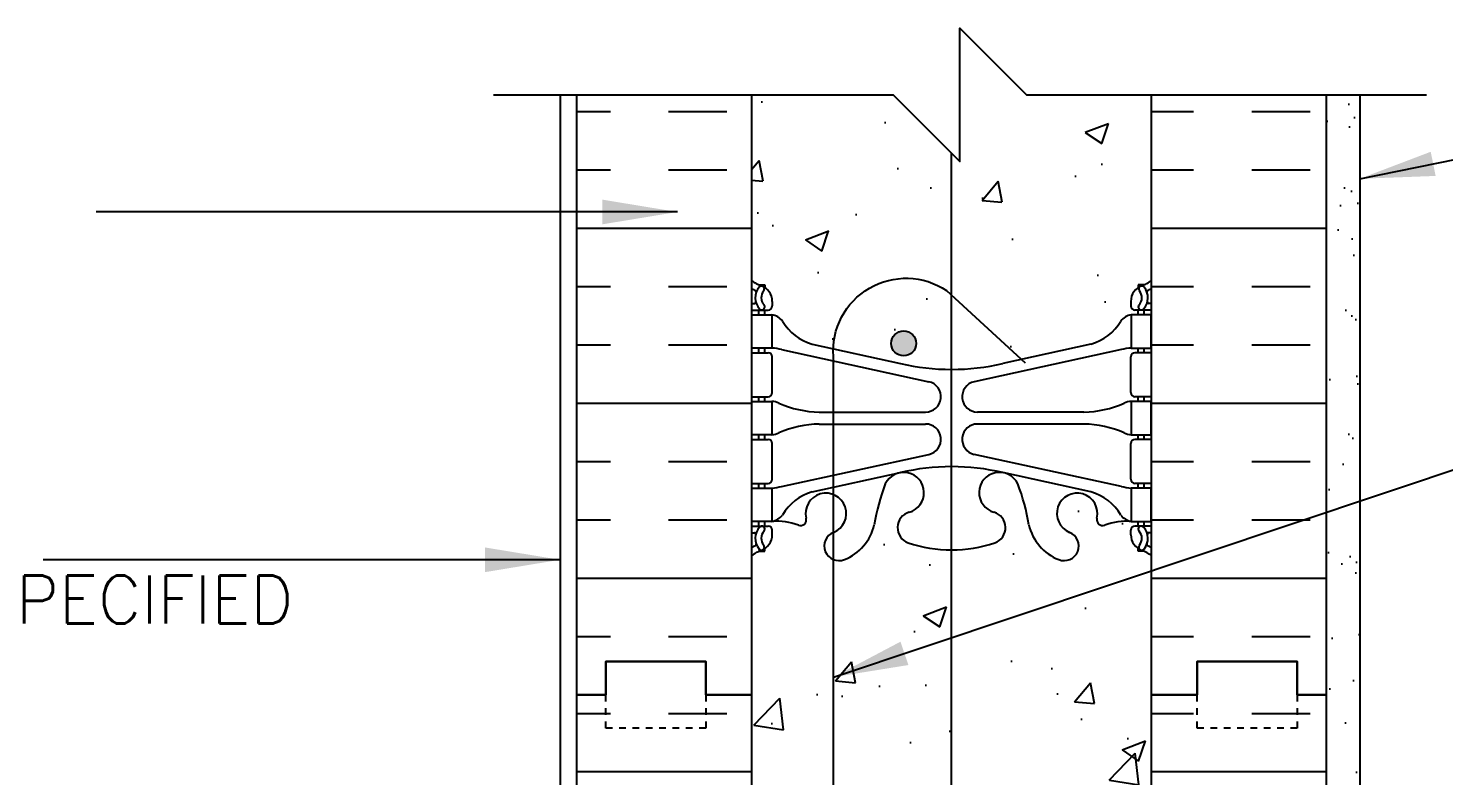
# Model space of a CAD drawing. Header units: inches. Extents: x -6.4 to 42.3, y 56.6 to 149.3.
# Drawn here: x 4.56 to 25.8, y 137.73 to 148.94 of the extents above; entities that cross this region are included whole.
import ezdxf

# ---------------------------------------------------------------- set-up
doc = ezdxf.new("R2010")
doc.units = ezdxf.units.IN
doc.header["$LTSCALE"] = 0.5
doc.header["$MEASUREMENT"] = 0
doc.linetypes.add('DASHED2', pattern=[0.375, 0.25, -0.125])
for name, color, linetype in [('HATCH', 12, 'Continuous'), ('LINE18', 9, 'Continuous'), ('line25', 2, 'Continuous'), ('LINE50', 5, 'Continuous'), ('LINE65', 3, 'Continuous'), ('LINE9', 9, 'Continuous'), ('TEXT', 4, 'Continuous'), ('Web_Edge', 9, 'Continuous')]:
    doc.layers.add(name, color=color, linetype=linetype)
doc.styles.add('DIM', font='romans.shx', dxfattribs={"width": 0.7})
doc.styles.get("Standard").update_dxf_attribs({"font": 'romans.shx', "height": 0.75})
doc.dimstyles.new('ext_12', dxfattribs={"dimscale": 12, "dimtxt": 0.09375, "dimasz": 0.09375, "dimexe": 0.09375, "dimexo": 0.0625, "dimgap": 0.0625, "dimtad": 1, "dimdec": 1, "dimzin": 2, "dimdsep": 46, "dimlunit": 4, "dimtxsty": 'DIM', "dimcen": 0.09, "dimdle": 0.09375, "dimclrt": 4, "dimadec": 0, "dimazin": 0, "dimtfac": 1, "dimtdec": 1, "dimtmove": 1, "dimatfit": 3, "dimfxl": 1, "dimfrac": 2, "dimtolj": 1, "dimtzin": 0, "dimarcsym": 0})

msp = doc.modelspace()

# ---------------------------------------------------------------- hatches: boundary and pattern name
at = {"layer": 'HATCH'}
h = msp.add_hatch(dxfattribs=at)
h.set_pattern_fill('AR-CONC', color=256, scale=0.5)
h.paths.add_polyline_path([(21.4161015, 132.7260064, 0.0643975703), (21.3060978, 132.791966), (21.2160978, 132.791966), (21.2160978, 132.833692, -0.2490694202), (21.1060978, 133.0408152), (21.1060978, 133.1083152, -0.4142135624), (21.1685978, 133.1708152), (21.2160978, 133.1708152), (21.2160978, 133.2408152), (21.1110978, 133.2408152, -0.1889729321), (20.9552288, 133.3356597, 0.1963228336), (20.5060978, 133.6819194), (19.1842423, 133.972415, 0.0577946906), (18.4161015, 134.0615014, 0.0577946906), (17.6479607, 133.972415), (16.3261051, 133.6819194, 0.1963228336), (15.8769742, 133.3356597, -0.1889729321), (15.7211051, 133.2408152), (15.6161051, 133.2408152), (15.6161051, 133.1708152), (15.6636051, 133.1708152, -0.4142135624), (15.7261051, 133.1083152), (15.7261051, 133.0408152, -0.2490694202), (15.6161051, 132.833692), (15.6161051, 132.791966), (15.5261051, 132.791966, 0.0643975703), (15.4161015, 132.7260064), (15.4161015, 129.844323), (15.5362253, 129.844323), (17.3265841, 129.844323), (17.3265841, 131.3018726), (17.3890841, 131.4213813), (17.4515841, 131.3018726), (17.4515841, 129.844323), (19.3671464, 129.844323), (19.3671464, 131.3018726), (19.4296464, 131.4213813), (19.4921464, 131.3018726), (19.4921464, 129.844323), (21.4161015, 129.844323)])
h.paths.add_polyline_path([(21.4161015, 141.033661, 0.0643975703), (21.3060978, 141.0996205), (21.2160978, 141.0996205), (21.2160978, 141.1413465, -0.2490694202), (21.1060978, 141.3484697), (21.1060978, 141.4159697, -0.4142135624), (21.1685978, 141.4784697), (21.2160978, 141.4784697), (21.2160978, 141.5484697), (21.1110978, 141.5484697, 0.1004604156), (20.7173994, 141.4913069, -0.6014354321), (20.5978959, 141.5961903, 2.1820948247), (20.1878158, 141.3832808, -1), (20.0243872, 140.9747578, -0.2443795114), (19.5759793, 141.4955147, 0.0531565226), (19.4101399, 142.1095963, 0.2232530871), (19.2098121, 142.2744502), (19.1901937, 142.2787616, 0.9554715931), (19.0519098, 141.6852916, -0.7355925422), (19.0646946, 141.227245, -0.0827551475), (18.4161015, 141.119156, -0.0827551475), (17.7675083, 141.227245, -0.7355925422), (17.7802932, 141.6852916, 0.9554715931), (17.6420092, 142.2787616), (17.6223909, 142.2744502, 0.2232530871), (17.4220631, 142.1095963, 0.0531565226), (17.2562236, 141.4955147, -0.2443795114), (16.8078158, 140.9747578, -1), (16.6443872, 141.3832808, 2.1820948247), (16.234307, 141.5961903, -0.6014354321), (16.1148036, 141.4913069, 0.1004604156), (15.7211051, 141.5484697), (15.6161051, 141.5484697), (15.6161051, 141.4784697), (15.6636051, 141.4784697, -0.4142135624), (15.7261051, 141.4159697), (15.7261051, 141.3484697, -0.2490694202), (15.6161051, 141.1413465), (15.6161051, 141.0996205), (15.5261051, 141.0996205, 0.0643975703), (15.4161015, 141.033661), (15.4161015, 138.9446424), (15.4161015, 136.8556239, 0.0643975703), (15.5261051, 136.7896644), (15.6161051, 136.7896644), (15.6161051, 136.7479383, -0.2490694202), (15.7261051, 136.5408152), (15.7261051, 136.4733152, -0.4142135624), (15.6636051, 136.4108152), (15.6161051, 136.4108152), (15.6161051, 136.3408152), (15.7211051, 136.3408152, 0.1004604156), (16.1148036, 136.3979779, -0.6014354321), (16.234307, 136.2930946, 2.1820948247), (16.6443872, 136.506004, -1), (16.8078158, 136.9145271, -0.2443795114), (17.2562236, 136.3937702, 0.0531565226), (17.4220631, 135.7796886, 0.2232530871), (17.6223909, 135.6148347), (17.6420092, 135.6105233, 0.9554715931), (17.7802932, 136.2039933, -0.7355925422), (17.7675083, 136.6620398, -0.0827551475), (18.4161015, 136.7701289, -0.0827551475), (19.0646946, 136.6620398, -0.7355925422), (19.0519098, 136.2039933, 0.9554715931), (19.1901937, 135.6105233), (19.2098121, 135.6148347, 0.2232530871), (19.4101399, 135.7796886, 0.0531565226), (19.5759793, 136.3937702, -0.2443795114), (20.0243872, 136.9145271, -1), (20.1878158, 136.506004, 2.1820948247), (20.5978959, 136.2930946, -0.6014354321), (20.7173994, 136.3979779, 0.1004604156), (21.1110978, 136.3408152), (21.2160978, 136.3408152), (21.2160978, 136.4108152), (21.1685978, 136.4108152, -0.4142135624), (21.1060978, 136.4733152), (21.1060978, 136.5408152, -0.2490694202), (21.2160978, 136.7479383), (21.2160978, 136.7896644), (21.3060978, 136.7896644, 0.0643975703), (21.4161015, 136.8556239), (21.4161015, 138.9446424)])
h.paths.add_polyline_path([(21.1060978, 144.8484697, -0.2490694202), (21.2160978, 145.0555928), (21.2160978, 145.0973189), (21.3060978, 145.0973189, 0.0643975703), (21.4161015, 145.1632784), (21.4161015, 147.9446354), (19.5411015, 147.9446323), (18.5411015, 148.9446323), (18.5411015, 146.9446323), (17.5411015, 147.9446323), (15.4161015, 147.9446359), (15.4161015, 145.1632784, 0.0643975703), (15.5261051, 145.0973189), (15.6161051, 145.0973189), (15.6161051, 145.0555928, -0.2490694202), (15.7261051, 144.8484697), (15.7261051, 144.7809697, -0.4142135624), (15.6636051, 144.7184697), (15.6161051, 144.7184697), (15.6161051, 144.6484697), (15.7211051, 144.6484697, -0.1889729321), (15.8769742, 144.5536252, 0.1963228336), (16.3261051, 144.2073655), (17.6479607, 143.9168699, 0.0577946906), (18.4161015, 143.8277834, 0.0577946906), (19.1842423, 143.9168699), (20.5060978, 144.2073655, 0.1963228336), (20.9552288, 144.5536252, -0.1889729321), (21.1110978, 144.6484697), (21.2160978, 144.6484697), (21.2160978, 144.7184697), (21.1685978, 144.7184697, -0.4142135624), (21.1060978, 144.7809697)])
h.paths.add_polyline_path([(21.4161015, 87.0247715, 0.0643975703), (21.3060978, 87.090731), (21.2160978, 87.090731), (21.2160978, 87.1324571, -0.2490694202), (21.1060978, 87.3395802), (21.1060978, 87.4070802, -0.4142135624), (21.1685978, 87.4695802), (21.2160978, 87.4695802), (21.2160978, 87.5395802), (21.1110978, 87.5395802, -0.1889729321), (20.9552288, 87.6344247, 0.1963228336), (20.5060978, 87.9806844), (19.1842423, 88.27118, 0.0577946906), (18.4161015, 88.3602665, 0.0577946906), (17.6479607, 88.27118), (16.3261051, 87.9806844, 0.1963228336), (15.8769742, 87.6344247, -0.1889729321), (15.7211051, 87.5395802), (15.6161051, 87.5395802), (15.6161051, 87.4695802), (15.6636051, 87.4695802, -0.4142135624), (15.7261051, 87.4070802), (15.7261051, 87.3395802, -0.2490694202), (15.6161051, 87.1324571), (15.6161051, 87.090731), (15.5261051, 87.090731, 0.0643975703), (15.4161015, 87.0247715), (15.4161015, 85.498284), (17.4161015, 85.4982726), (18.4161015, 84.4982726), (18.4161015, 86.4982726), (19.4161015, 85.4982726), (21.4161015, 85.4982883)])
h = msp.add_hatch(dxfattribs=at)
h.set_pattern_fill('AR-SAND', color=256, scale=0.5, style=0)
h.set_pattern_definition([(37.5, (-2811.8135, -357.8431), (-0.03149668, 0.96341188), [0, -0.76, 0, -0.85, 0, -0.8125]), (7.5, (-2811.8135, -357.8431), (0.88488835, 1.41107303), [0, -0.41, 0, -0.685, 0, -0.2625]), (327.5, (-2812.4285, -357.8431), (1.55707093, 0.00282953), [0, -0.25, 0, -0.9, 0, -1.175]), (317.5, (-2812.4285, -357.8431), (1.5030633, 0.4388378), [0, -0.125, 0, -0.59, 0, -0.675])])
h.paths.add_polyline_path([(24.5411015, 135.0015948), (24.0411015, 135.0015948), (24.0411015, 129.7020107), (24.5411015, 129.7020107)])
h.paths.add_polyline_path([(24.0411015, 135.0015948), (24.5411015, 135.0015948), (24.5411015, 139.2389194), (24.0411015, 139.2389194), (24.0411015, 138.9446424)])
h.paths.add_polyline_path([(24.0411015, 139.2389194), (24.5411015, 139.2389194), (24.5411015, 147.9355848), (24.0411015, 147.9355848)])
at = {"layer": 'LINE65'}
msp.add_hatch(color=256, dxfattribs=at).paths.add_polyline_path([(17.8851302, 144.2180633, 1), (17.5101302, 144.2180633, 1)])

# ---------------------------------------------------------------- linework, layer by layer
at = {"layer": 'HATCH'}
for p, q in [((12.7911015, 147.6977149), (13.2958797, 147.6977149)), ((14.1708797, 147.6977149), (15.0458797, 147.6977149)), ((21.4161015, 147.6977149), (22.0458797, 147.6977149)), ((22.9208797, 147.6977149), (23.7958797, 147.6977149)), ((12.7911015, 146.8227149), (13.2958797, 146.8227149)), ((14.1708797, 146.8227149), (15.0458797, 146.8227149)), ((21.4161015, 146.8227149), (22.0458797, 146.8227149)), ((22.9208797, 146.8227149), (23.7958797, 146.8227149)), ((12.7911015, 145.9477149), (15.4161015, 145.9477149)), ((21.4161015, 145.9477149), (24.0411015, 145.9477149)), ((12.7911015, 145.0727149), (13.2958797, 145.0727149)), ((14.1708797, 145.0727149), (15.0458797, 145.0727149)), ((21.4161015, 145.0727149), (22.0458797, 145.0727149)), ((22.9208797, 145.0727149), (23.7958797, 145.0727149)), ((12.7911015, 144.1977149), (13.2958797, 144.1977149)), ((14.1708797, 144.1977149), (15.0458797, 144.1977149)), ((21.4161015, 144.1977149), (22.0458797, 144.1977149)), ((22.9208797, 144.1977149), (23.7958797, 144.1977149)), ((12.7911015, 143.3227149), (15.4161015, 143.3227149)), ((21.4161015, 143.3227149), (24.0411015, 143.3227149)), ((12.7911015, 142.4477149), (13.2958797, 142.4477149)), ((14.1708797, 142.4477149), (15.0458797, 142.4477149)), ((21.4161015, 142.4477149), (22.0458797, 142.4477149)), ((22.9208797, 142.4477149), (23.7958797, 142.4477149)), ((12.7911015, 141.5727149), (13.2958797, 141.5727149)), ((14.1708797, 141.5727149), (15.0458797, 141.5727149)), ((21.4161015, 141.5727149), (22.0458797, 141.5727149)), ((22.9208797, 141.5727149), (23.7958797, 141.5727149)), ((12.7911015, 140.6977149), (15.4161015, 140.6977149)), ((21.4161015, 140.6977149), (24.0411015, 140.6977149)), ((12.7911015, 139.8227149), (13.2958797, 139.8227149)), ((14.1708797, 139.8227149), (15.0458797, 139.8227149)), ((21.4161015, 139.8227149), (22.0458797, 139.8227149)), ((22.9208797, 139.8227149), (23.7958797, 139.8227149)), ((12.7911015, 138.9477149), (13.2286015, 138.9477149)), ((14.7286015, 138.9477149), (15.0458797, 138.9477149)), ((21.4161015, 138.9477149), (22.0458797, 138.9477149)), ((23.6036015, 138.9477149), (23.7958797, 138.9477149)), ((12.7911015, 138.6687086), (13.2958797, 138.6687086)), ((14.1708797, 138.6687086), (15.0458797, 138.6687086)), ((21.4161015, 138.6687086), (22.0458797, 138.6687086)), ((22.9208797, 138.6687086), (23.7958797, 138.6687086)), ((12.7911015, 137.7937086), (15.4161015, 137.7937086)), ((21.4161015, 137.7937086), (24.0411015, 137.7937086))]:
    msp.add_line(p, q, dxfattribs=at)
at = {"layer": 'LINE18'}
msp.add_line((12.5411015, 147.9446424), (12.5411015, 127.9648277), dxfattribs=at)
msp.add_lwpolyline([(11.5411015, 147.9446424), (17.5411015, 147.9446323), (18.5411015, 146.9446323), (18.5411015, 148.9446323), (19.5411015, 147.9446323), (25.5411015, 147.9446424)], dxfattribs=at)
at = {"layer": 'line25'}
for p, q in [((15.4161015, 147.9446424), (15.4161015, 138.9446424)), ((21.4161015, 138.9446424), (21.4161015, 147.9446424)), ((15.4161015, 138.9446424), (15.4161015, 128.2148277)), ((21.4161015, 129.7148277), (21.4161015, 138.9446424))]:
    msp.add_line(p, q, dxfattribs=at)
at = {"layer": 'LINE50'}
for p, q in [((12.7911015, 138.9446424), (12.7911015, 147.9446424)), ((24.0411015, 138.9446424), (24.0411015, 147.9446424)), ((14.7286015, 139.4446424), (13.2286015, 139.4446424)), ((13.2286015, 139.4446424), (13.2286015, 138.9446424)), ((14.7286015, 138.9446424), (14.7286015, 139.4446424)), ((22.1036015, 138.9446424), (22.1036015, 139.4446424)), ((22.1036015, 139.4446424), (23.6036015, 139.4446424)), ((23.6036015, 139.4446424), (23.6036015, 138.9446424)), ((13.2286015, 138.9446424), (12.7911015, 138.9446424)), ((15.1661015, 138.9446424), (14.7286015, 138.9446424)), ((15.4161015, 138.9446424), (15.1661015, 138.9446424)), ((21.4161015, 138.9446424), (21.6661015, 138.9446424)), ((21.6661015, 138.9446424), (22.1036015, 138.9446424)), ((23.6036015, 138.9446424), (24.0411015, 138.9446424))]:
    msp.add_line(p, q, dxfattribs=at)
for points in [[(12.7911015, 128.2148277), (12.7911015, 138.9446424), (13.2286015, 138.9446424), (13.2286015, 139.4446424), (14.7286015, 139.4446424), (14.7286015, 138.9446424), (15.1661015, 138.9446424), (15.4161015, 138.9446424)], [(21.4161015, 128.2148277), (24.0411015, 128.2148277), (24.0411015, 138.9446424), (23.6036015, 138.9446424), (23.6036015, 139.4446424), (22.1036015, 139.4446424), (22.1036015, 138.9446424), (21.6661015, 138.9446424), (21.4161015, 138.9446424)]]:
    msp.add_lwpolyline(points, dxfattribs=at)
at = {"layer": 'LINE65'}
msp.add_line((18.4093652, 147.0763685), (18.4093652, 131.2148277), dxfattribs=at)
msp.add_lwpolyline([(19.5209029, 132.4957322), (18.3411509, 131.4114485, -0.6231935981), (16.6423079, 132.4014467), (16.6423079, 144.0219184, -0.6231935981), (18.3411509, 145.0119166), (19.5209029, 143.9276329)], format="xyb", dxfattribs=at)
msp.add_circle((17.6976302, 144.2180633), 0.1875, dxfattribs=at)
at = {"layer": 'LINE9'}
msp.add_line((24.5411015, 147.9446424), (24.5411015, 127.7148277), dxfattribs=at)
at = {"layer": 'LINE9', "linetype": 'DASHED2', "ltscale": 0.15}
for points in [[(14.7286015, 138.9446424), (14.7286015, 138.9446424), (14.7286015, 138.4446424), (13.2286015, 138.4446424), (13.2286015, 138.9446424), (13.2286015, 138.9446424)], [(23.6036015, 138.9446424), (23.6036015, 138.9446424), (23.6036015, 138.4446424), (22.1036015, 138.4446424), (22.1036015, 138.9446424), (22.1036015, 138.9446424)]]:
    msp.add_lwpolyline(points, dxfattribs=at)
at = {"layer": 'Web_Edge'}
for p, q in [((15.5261051, 145.0973189), (15.6161051, 145.0973189)), ((15.6161051, 145.0973189), (15.6161051, 145.0555928)), ((21.3060978, 145.0973189), (21.2160978, 145.0973189)), ((21.2160978, 145.0973189), (21.2160978, 145.0555928)), ((15.4161015, 144.8184697), (15.4579806, 144.8184697)), ((15.4161015, 144.7184697), (15.6636051, 144.7184697)), ((15.5261051, 144.6484697), (15.5261051, 144.7184697)), ((15.6161051, 144.6484697), (15.6161051, 144.7184697)), ((15.7261051, 144.8484697), (15.7261051, 144.7809697)), ((21.1060978, 144.8484697), (21.1060978, 144.7809697)), ((21.4161015, 144.7184697), (21.1685978, 144.7184697)), ((21.2160978, 144.6484697), (21.2160978, 144.7184697)), ((21.3060978, 144.6484697), (21.3060978, 144.7184697)), ((21.4161015, 144.8184697), (21.3742223, 144.8184697)), ((15.4161015, 144.0784697), (15.6636051, 144.0784697)), ((15.5261051, 144.0784697), (15.5261051, 144.1484697)), ((15.6161051, 144.0784697), (15.6161051, 144.1484697)), ((15.7261051, 143.4809697), (15.7261051, 144.0159697)), ((15.865105, 144.124667), (18.0763402, 143.6431091)), ((16.3261051, 144.2073655), (17.6479607, 143.9168699)), ((20.967098, 144.124667), (18.7558627, 143.6431091)), ((20.5060978, 144.2073655), (19.1842423, 143.9168699)), ((21.1060978, 143.4809697), (21.1060978, 144.0159697)), ((21.4161015, 144.0784697), (21.1685978, 144.0784697)), ((21.2160978, 144.0784697), (21.2160978, 144.1484697)), ((21.3060978, 144.0784697), (21.3060978, 144.1484697)), ((15.4161015, 143.4184697), (15.6636051, 143.4184697)), ((15.5261051, 143.3484697), (15.5261051, 143.4184697)), ((15.6161051, 143.3484697), (15.6161051, 143.4184697)), ((21.4161015, 143.4184697), (21.1685978, 143.4184697)), ((21.2160978, 143.3484697), (21.2160978, 143.4184697)), ((21.3060978, 143.3484697), (21.3060978, 143.4184697)), ((16.430831, 143.1884697), (18.0269727, 143.1884697)), ((20.4013719, 143.1884697), (18.8052302, 143.1884697)), ((16.430831, 143.0084697), (18.0269727, 143.0084697)), ((20.4013719, 143.0084697), (18.8052302, 143.0084697)), ((15.4161015, 142.7784697), (15.6636051, 142.7784697)), ((15.5261051, 142.7784697), (15.5261051, 142.8484697)), ((15.6161051, 142.7784697), (15.6161051, 142.8484697)), ((21.4161015, 142.7784697), (21.1685978, 142.7784697)), ((21.2160978, 142.7784697), (21.2160978, 142.8484697)), ((21.3060978, 142.7784697), (21.3060978, 142.8484697)), ((15.7261051, 142.1809697), (15.7261051, 142.7159697)), ((15.865105, 142.0722724), (18.0763402, 142.5538303)), ((20.967098, 142.0722724), (18.7558627, 142.5538303)), ((21.1060978, 142.1809697), (21.1060978, 142.7159697)), ((15.4161015, 142.1184697), (15.6636051, 142.1184697)), ((15.5261051, 142.0484697), (15.5261051, 142.1184697)), ((15.6161051, 142.0484697), (15.6161051, 142.1184697)), ((16.3261051, 141.9895739), (17.6479607, 142.2800695)), ((20.5060978, 141.9895739), (19.1842423, 142.2800695)), ((21.4161015, 142.1184697), (21.1685978, 142.1184697)), ((21.2160978, 142.0484697), (21.2160978, 142.1184697)), ((21.3060978, 142.0484697), (21.3060978, 142.1184697)), ((15.4161015, 141.4784697), (15.6636051, 141.4784697)), ((15.5261051, 141.4784697), (15.5261051, 141.5484697)), ((15.6161051, 141.4784697), (15.6161051, 141.5484697)), ((21.4161015, 141.4784697), (21.1685978, 141.4784697)), ((21.2160978, 141.4784697), (21.2160978, 141.5484697)), ((21.3060978, 141.4784697), (21.3060978, 141.5484697)), ((15.4161015, 141.3784697), (15.4579806, 141.3784697)), ((15.7261051, 141.3484697), (15.7261051, 141.4159697)), ((21.1060978, 141.3484697), (21.1060978, 141.4159697)), ((21.4161015, 141.3784697), (21.3742223, 141.3784697)), ((15.5261051, 141.0996205), (15.6161051, 141.0996205)), ((15.6161051, 141.0996205), (15.6161051, 141.1413465)), ((21.2160978, 141.0996205), (21.2160978, 141.1413465)), ((21.3060978, 141.0996205), (21.2160978, 141.0996205))]:
    msp.add_line(p, q, dxfattribs=at)
for points in [[(15.4211051, 144.6484697), (15.7211051, 144.6484697), (15.7211051, 144.1484697), (15.4211051, 144.1484697)], [(21.4110978, 144.6484697), (21.1110978, 144.6484697), (21.1110978, 144.1484697), (21.4110978, 144.1484697)], [(15.4211051, 143.3484697), (15.7211051, 143.3484697), (15.7211051, 142.8484697), (15.4211051, 142.8484697)], [(21.4110978, 143.3484697), (21.1110978, 143.3484697), (21.1110978, 142.8484697), (21.4110978, 142.8484697)], [(15.4211051, 142.0484697), (15.7211051, 142.0484697), (15.7211051, 141.5484697), (15.4211051, 141.5484697)], [(21.4110978, 142.0484697), (21.1110978, 142.0484697), (21.1110978, 141.5484697), (21.4110978, 141.5484697)]]:
    msp.add_lwpolyline(points, close=True, dxfattribs=at)
for centre, radius, start, end in [((15.7261051, 145.5555765), 0.5, 231.6833368, 250.52877936), ((15.5620461, 145.0339258), 0.0450092, 319.18789923, 141.44800068), ((15.4761051, 144.8484697), 0.25, 0, 70.52877936), ((21.3560978, 144.8484697), 0.25, 109.47122064, 180), ((21.2701568, 145.0339258), 0.0450092, 38.55199932, 220.81210077), ((21.1060978, 145.5555765), 0.5, 289.47122064, 308.3166632), ((15.7261051, 145.5555765), 0.6, 238.89067372, 245.07477071), ((15.7198125, 144.9030291), 0.25, 140.114512, 222.46086784), ((15.4648153, 144.9933242), 0.02, 340.79160221, 65.07477071), ((15.7198125, 144.9030291), 0.16, 140.0000772, 222.46086784), ((21.1123904, 144.9030291), 0.16, 317.53913216, 39.9999228), ((21.1123904, 144.9030291), 0.25, 317.53913216, 39.885488), ((21.3673877, 144.9933242), 0.02, 114.92522929, 199.20839779), ((21.1060978, 145.5555765), 0.6, 294.92522929, 301.10932628), ((15.4579806, 144.8384697), 0.02, 270, 14.1540658), ((15.5685761, 144.7646364), 0.045, 222.46086784, 42.46086784), ((15.6636051, 144.7809697), 0.0625, 270, 0), ((15.6780467, 144.4022057), 0.25, 37.27766183, 80.08230222), ((21.1541562, 144.4022057), 0.25, 99.91769778, 142.72233817), ((21.1685978, 144.7809697), 0.0625, 180, 270), ((21.2636268, 144.7646364), 0.045, 137.53913216, 317.53913216), ((21.3742223, 144.8384697), 0.02, 165.8459342, 270), ((16.5254765, 144.9303807), 0.75, 210.15498047, 254.58380911), ((20.3067264, 144.9303807), 0.75, 285.41619089, 329.84501953), ((15.6636051, 144.0159697), 0.0625, 0, 90), ((15.6304563, 143.1525868), 1, 76.42908795, 84.79906908), ((21.2017466, 143.1525868), 1, 95.20093092, 103.57091205), ((21.1685978, 144.0159697), 0.0625, 90, 180), ((18.4161015, 147.1839416), 3.3561582, 256.76915084, 270), ((18.4161015, 147.1839416), 3.3561582, 270, 283.23084916), ((18.0269727, 143.4184697), 0.23, 270, 77.60550866), ((18.8052302, 143.4184697), 0.23, 102.39449134, 270), ((15.6636051, 143.4809697), 0.0625, 270, 0), ((21.1685978, 143.4809697), 0.0625, 180, 270), ((15.7169823, 143.129786), 0.2187225, 60.49374659, 88.91995366), ((15.7169823, 143.129786), 0.2187225, 60.49374659, 88.91995366), ((16.4609808, 144.7881856), 1.6, 246.56733889, 268.92027732), ((16.4609808, 144.7881856), 1.6, 246.56733889, 268.92027732), ((20.3712221, 144.7881856), 1.6, 271.07972268, 293.43266111), ((20.3712221, 144.7881856), 1.6, 271.07972268, 293.43266111), ((21.1152206, 143.129786), 0.2187225, 91.08004634, 119.50625341), ((21.1152206, 143.129786), 0.2187225, 91.08004634, 119.50625341), ((16.4609808, 141.4087538), 1.6, 91.07972268, 113.43266111), ((18.0269727, 142.7784697), 0.23, 282.39449134, 90), ((18.8052302, 142.7784697), 0.23, 90, 257.60550866), ((20.3712221, 141.4087538), 1.6, 66.56733889, 88.92027732), ((15.6636051, 142.7159697), 0.0625, 0, 90), ((15.7169823, 143.0671534), 0.2187225, 271.08004634, 299.50625341), ((21.1152206, 143.0671534), 0.2187225, 240.49374659, 268.91995366), ((21.1685978, 142.7159697), 0.0625, 90, 180), ((18.4161015, 139.0129978), 3.3561582, 90, 103.23084916), ((18.4161015, 139.0129978), 3.3561582, 76.76915084, 90), ((15.6636051, 142.1809697), 0.0625, 270, 0), ((20.219065, 141.0248012), 3, 158.80161002, 170.97273259), ((17.6976302, 141.9788761), 0.305, 285.72534595, 154.62182682), ((19.1345728, 141.9788761), 0.305, 25.37817318, 254.27465405), ((16.613138, 141.0248012), 3, 9.02726741, 21.19838998), ((21.1685978, 142.1809697), 0.0625, 180, 270), ((15.6304563, 143.0443526), 1, 275.20093092, 283.57091205), ((16.5254765, 141.2665587), 0.75, 105.41619089, 149.84501953), ((16.5311015, 141.6664616), 0.305, 291.80374799, 193.32049433), ((20.3011015, 141.6664616), 0.305, 346.67950567, 248.19625201), ((20.3067264, 141.2665587), 0.75, 30.15498047, 74.58380911), ((21.2017466, 143.0443526), 1, 256.42908795, 264.79906908), ((17.8453395, 141.4542744), 0.24, 105.72534595, 251.07703609), ((18.9868634, 141.4542744), 0.24, 288.92296391, 74.27465405), ((15.7198125, 141.2939103), 0.25, 137.53913216, 219.885488), ((15.5685761, 141.432303), 0.045, 317.53913216, 137.53913216), ((15.6636051, 141.4159697), 0.0625, 360, 90), ((15.6780467, 141.7947337), 0.25, 279.91769778, 322.72233817), ((15.777138, 140.5500408), 1, 70.09329684, 93.21213356), ((16.1467283, 141.5754545), 0.09, 251.1348612, 13.32049433), ((16.5311015, 141.6664616), 0.745, 291.80374799, 346.73477852), ((20.3011015, 141.6664616), 0.745, 193.26522148, 248.19625201), ((20.6854746, 141.5754545), 0.09, 166.67950567, 288.8651388), ((21.0550649, 140.5500408), 1, 86.78786644, 109.90670316), ((21.1541562, 141.7947337), 0.25, 217.27766183, 260.08230222), ((21.1685978, 141.4159697), 0.0625, 90, 180), ((21.2636268, 141.432303), 0.045, 42.46086784, 222.46086784), ((21.1123904, 141.2939103), 0.25, 320.114512, 42.46086784), ((15.4579806, 141.3584697), 0.02, 345.8459342, 90), ((15.4761051, 141.3484697), 0.25, 289.47122064, 360), ((15.7198125, 141.2939103), 0.16, 137.53913216, 219.9999228), ((16.7261015, 141.1790193), 0.22, 111.80374799, 291.80374799), ((20.1061015, 141.1790193), 0.22, 248.19625201, 68.19625201), ((21.3560978, 141.3484697), 0.25, 180, 250.52877936), ((21.1123904, 141.2939103), 0.16, 320.0000772, 42.46086784), ((21.3742223, 141.3584697), 0.02, 90, 194.1540658), ((15.7261051, 140.6413629), 0.6, 114.92522929, 121.10932628), ((15.7261051, 140.6413629), 0.5, 109.47122064, 128.3166632), ((15.4648153, 141.2036152), 0.02, 294.92522929, 19.20839779), ((15.5620461, 141.1630136), 0.0450092, 218.55199932, 40.81210077), ((18.4161015, 143.119156), 2, 251.07703609, 270), ((18.4161015, 143.119156), 2, 270, 288.92296391), ((21.2701568, 141.1630136), 0.0450092, 139.18789923, 321.44800068), ((21.1060978, 140.6413629), 0.5, 51.6833368, 70.52877936), ((21.3673877, 141.2036152), 0.02, 160.79160221, 245.07477071), ((21.1060978, 140.6413629), 0.6, 58.89067372, 65.07477071)]:
    msp.add_arc(centre, radius, start, end, dxfattribs=at)

# ---------------------------------------------------------------- texts
at = {"layer": 'TEXT', "insert": (-6.4260729, 140.375776), "char_height": 0.72, "width": 14.97902193, "attachment_point": 4}
msp.add_mtext('EXTERIOR FINISH AS SPECIFIED', dxfattribs=at)

# ---------------------------------------------------------------- leaders
at = {"layer": 'TEXT'}
for points in [[(24.5411015, 146.6877777), (34.3968213, 148.6877777), (36.0833333, 148.6877777)], [(14.3022053, 146.1894446), (7.0854272, 146.1894446), (5.5798002, 146.1894446)], [(16.6423079, 139.2116825), (32.2622067, 144.4369765), (38.7653745, 144.4369765)], [(12.5411015, 140.9720479), (7.3433279, 140.9720479), (4.7863199, 140.9720479)]]:
    msp.add_leader(points, dimstyle='ext_12', override={"dimgap": 0.0625, "dimtad": 0}, dxfattribs=at)

doc.saveas('drawing.dxf')
